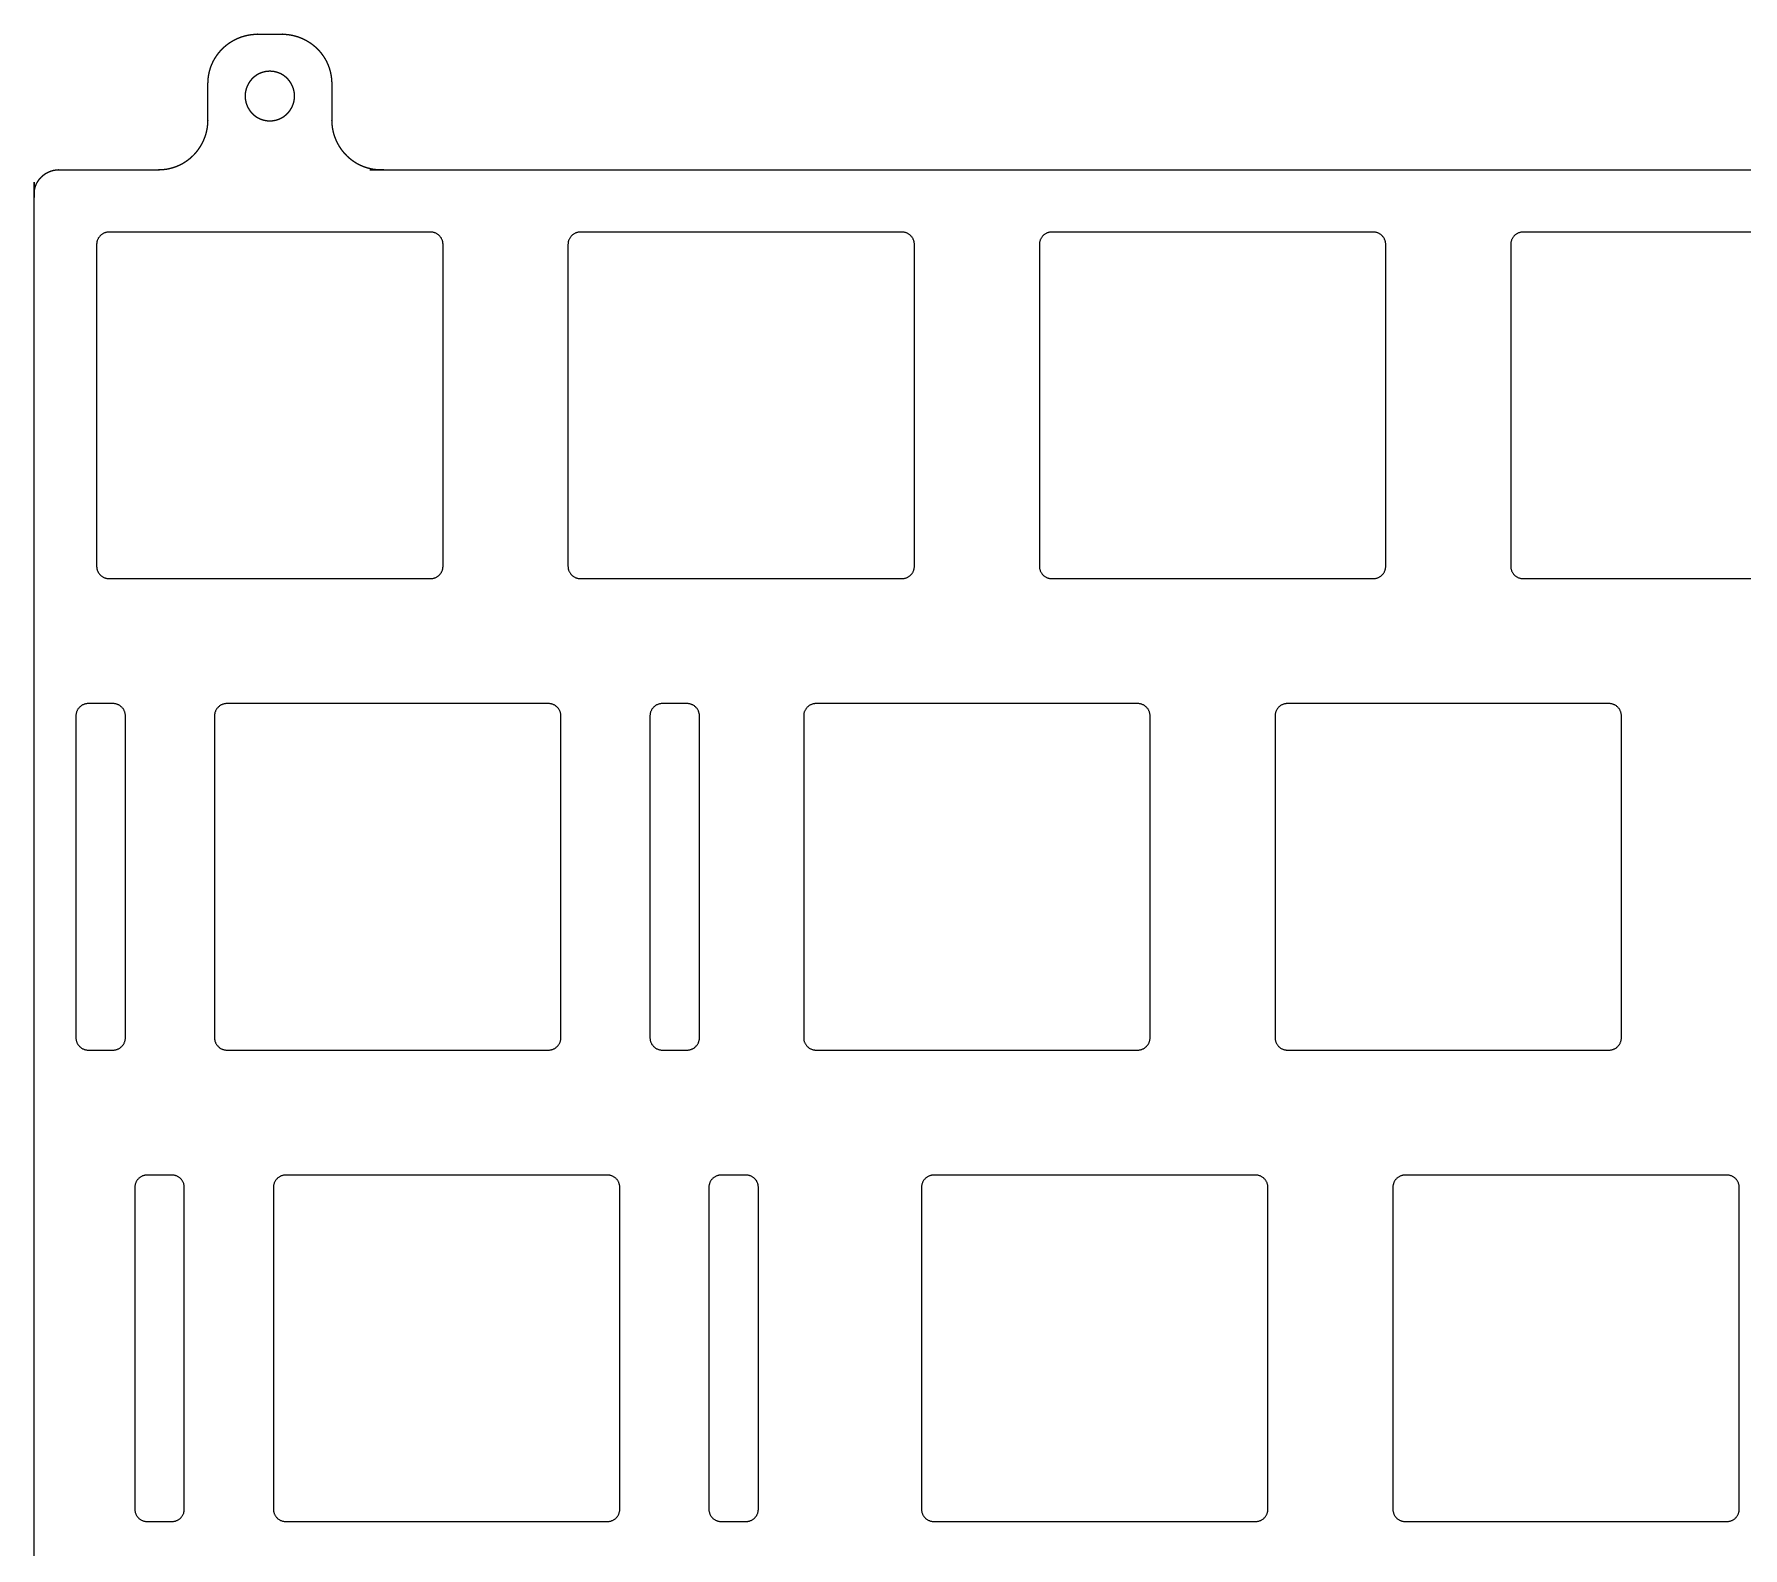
# Model space of a CAD drawing. Header units: millimetres. Extents: x -158 to 147, y 326 to 433.
# Drawn here: x -157.7 to -88.6, y 371.4 to 432.6 of the extents above; entities that cross this region are included whole.
import ezdxf

# ---------------------------------------------------------------- set-up
doc = ezdxf.new("R2010")
doc.units = ezdxf.units.MM
doc.layers.add('Default', color=178, linetype='Continuous', true_color=0x000000)

msp = doc.modelspace()

# ---------------------------------------------------------------- linework, layer by layer
at = {"layer": 'Default'}
for points in [[(-149.747, 432.266, -22.344), (-149.718, 432.284, -22.344), (-149.689, 432.302, -22.344)], [(-149.689, 432.302, -22.344), (-149.66, 432.319, -22.344), (-149.63, 432.337, -22.344)], [(-149.63, 432.337, -22.344), (-149.6, 432.353, -22.344), (-149.57, 432.369, -22.344)], [(-149.57, 432.369, -22.344), (-149.54, 432.384, -22.344), (-149.509, 432.4, -22.344)], [(-149.509, 432.4, -22.344), (-149.478, 432.414, -22.344), (-149.447, 432.428, -22.344)], [(-149.447, 432.428, -22.344), (-149.415, 432.441, -22.344), (-149.384, 432.454, -22.344)], [(-149.384, 432.454, -22.344), (-149.352, 432.466, -22.344), (-149.32, 432.478, -22.344)], [(-149.32, 432.478, -22.344), (-149.287, 432.489, -22.344), (-149.255, 432.5, -22.344)], [(-149.255, 432.5, -22.344), (-149.222, 432.509, -22.344), (-149.19, 432.519, -22.344)], [(-149.19, 432.519, -22.344), (-149.157, 432.528, -22.344), (-149.124, 432.537, -22.344)], [(-149.124, 432.537, -22.344), (-149.09, 432.544, -22.344), (-149.057, 432.552, -22.344)], [(-149.057, 432.552, -22.344), (-149.023, 432.558, -22.344), (-148.99, 432.564, -22.344)], [(-148.99, 432.564, -22.344), (-148.956, 432.57, -22.344), (-148.922, 432.575, -22.344)], [(-148.922, 432.575, -22.344), (-148.888, 432.579, -22.344), (-148.855, 432.583, -22.344)], [(-148.855, 432.583, -22.344), (-148.821, 432.586, -22.344), (-148.787, 432.589, -22.344)], [(-148.787, 432.589, -22.344), (-148.752, 432.59, -22.344), (-148.718, 432.592, -22.344)], [(-147.582, 432.592, -22.344), (-147.548, 432.59, -22.344), (-147.514, 432.589, -22.344)], [(-147.514, 432.589, -22.344), (-147.48, 432.586, -22.344), (-147.446, 432.583, -22.344)], [(-147.446, 432.583, -22.344), (-147.412, 432.579, -22.344), (-147.378, 432.575, -22.344)], [(-147.378, 432.575, -22.344), (-147.344, 432.57, -22.344), (-147.31, 432.564, -22.344)], [(-147.31, 432.564, -22.344), (-147.277, 432.558, -22.344), (-147.243, 432.552, -22.344)], [(-147.243, 432.552, -22.344), (-147.21, 432.544, -22.344), (-147.177, 432.537, -22.344)], [(-147.177, 432.537, -22.344), (-147.143, 432.528, -22.344), (-147.11, 432.519, -22.344)], [(-147.11, 432.519, -22.344), (-147.078, 432.509, -22.344), (-147.045, 432.5, -22.344)], [(-147.045, 432.5, -22.344), (-147.013, 432.489, -22.344), (-146.98, 432.478, -22.344)], [(-146.98, 432.478, -22.344), (-146.948, 432.466, -22.344), (-146.916, 432.454, -22.344)], [(-146.916, 432.454, -22.344), (-146.885, 432.441, -22.344), (-146.853, 432.428, -22.344)], [(-146.853, 432.428, -22.344), (-146.822, 432.414, -22.344), (-146.791, 432.4, -22.344)], [(-146.791, 432.4, -22.344), (-146.76, 432.384, -22.344), (-146.73, 432.369, -22.344)], [(-146.73, 432.369, -22.344), (-146.7, 432.353, -22.344), (-146.67, 432.337, -22.344)], [(-146.67, 432.337, -22.344), (-146.64, 432.319, -22.344), (-146.611, 432.302, -22.344)], [(-146.611, 432.302, -22.344), (-146.582, 432.284, -22.344), (-146.553, 432.266, -22.344)], [(-150.393, 431.574, -22.344), (-150.376, 431.603, -22.344), (-150.359, 431.633, -22.344)], [(-150.359, 431.633, -22.344), (-150.341, 431.661, -22.344), (-150.322, 431.69, -22.344)], [(-150.322, 431.69, -22.344), (-150.303, 431.719, -22.344), (-150.284, 431.747, -22.344)], [(-150.284, 431.747, -22.344), (-150.264, 431.774, -22.344), (-150.244, 431.802, -22.344)], [(-150.244, 431.802, -22.344), (-150.223, 431.829, -22.344), (-150.201, 431.856, -22.344)], [(-150.201, 431.856, -22.344), (-150.179, 431.882, -22.344), (-150.157, 431.908, -22.344)], [(-150.157, 431.908, -22.344), (-150.135, 431.933, -22.344), (-150.112, 431.959, -22.344)], [(-150.112, 431.959, -22.344), (-150.088, 431.983, -22.344), (-150.064, 432.008, -22.344)], [(-150.064, 432.008, -22.344), (-150.04, 432.031, -22.344), (-150.015, 432.055, -22.344)], [(-150.015, 432.055, -22.344), (-149.99, 432.078, -22.344), (-149.964, 432.101, -22.344)], [(-149.964, 432.101, -22.344), (-149.938, 432.123, -22.344), (-149.912, 432.145, -22.344)], [(-149.912, 432.145, -22.344), (-149.885, 432.166, -22.344), (-149.859, 432.187, -22.344)], [(-149.859, 432.187, -22.344), (-149.831, 432.207, -22.344), (-149.803, 432.227, -22.344)], [(-149.803, 432.227, -22.344), (-149.775, 432.247, -22.344), (-149.747, 432.266, -22.344)], [(-146.553, 432.266, -22.344), (-146.525, 432.247, -22.344), (-146.497, 432.227, -22.344)], [(-146.497, 432.227, -22.344), (-146.469, 432.207, -22.344), (-146.442, 432.187, -22.344)], [(-146.442, 432.187, -22.344), (-146.415, 432.166, -22.344), (-146.388, 432.145, -22.344)], [(-146.388, 432.145, -22.344), (-146.362, 432.123, -22.344), (-146.336, 432.101, -22.344)], [(-146.336, 432.101, -22.344), (-146.31, 432.078, -22.344), (-146.285, 432.055, -22.344)], [(-146.285, 432.055, -22.344), (-146.26, 432.031, -22.344), (-146.236, 432.008, -22.344)], [(-146.236, 432.008, -22.344), (-146.212, 431.983, -22.344), (-146.188, 431.959, -22.344)], [(-146.188, 431.959, -22.344), (-146.165, 431.933, -22.344), (-146.143, 431.908, -22.344)], [(-146.143, 431.908, -22.344), (-146.121, 431.882, -22.344), (-146.099, 431.856, -22.344)], [(-146.099, 431.856, -22.344), (-146.078, 431.829, -22.344), (-146.056, 431.802, -22.344)], [(-146.056, 431.802, -22.344), (-146.036, 431.774, -22.344), (-146.016, 431.747, -22.344)], [(-146.016, 431.747, -22.344), (-145.997, 431.719, -22.344), (-145.978, 431.69, -22.344)], [(-145.978, 431.69, -22.344), (-145.959, 431.661, -22.344), (-145.941, 431.633, -22.344)], [(-145.941, 431.633, -22.344), (-145.924, 431.603, -22.344), (-145.907, 431.574, -22.344)], [(-150.631, 430.866, -22.344), (-150.626, 430.899, -22.344), (-150.621, 430.933, -22.344)], [(-150.621, 430.933, -22.344), (-150.615, 430.967, -22.344), (-150.608, 431, -22.344)], [(-150.608, 431, -22.344), (-150.601, 431.034, -22.344), (-150.593, 431.067, -22.344)], [(-150.593, 431.067, -22.344), (-150.585, 431.1, -22.344), (-150.576, 431.133, -22.344)], [(-150.576, 431.133, -22.344), (-150.566, 431.166, -22.344), (-150.556, 431.198, -22.344)], [(-150.556, 431.198, -22.344), (-150.545, 431.231, -22.344), (-150.535, 431.263, -22.344)], [(-150.535, 431.263, -22.344), (-150.523, 431.295, -22.344), (-150.511, 431.327, -22.344)], [(-150.511, 431.327, -22.344), (-150.498, 431.359, -22.344), (-150.484, 431.39, -22.344)], [(-150.484, 431.39, -22.344), (-150.47, 431.421, -22.344), (-150.456, 431.452, -22.344)], [(-150.456, 431.452, -22.344), (-150.441, 431.483, -22.344), (-150.426, 431.514, -22.344)], [(-150.426, 431.514, -22.344), (-150.41, 431.544, -22.344), (-150.393, 431.574, -22.344)], [(-148.714, 430.919, -22.344), (-148.728, 430.909, -22.344), (-148.742, 430.899, -22.344)], [(-148.685, 430.938, -22.344), (-148.699, 430.929, -22.344), (-148.714, 430.919, -22.344)], [(-148.655, 430.957, -22.344), (-148.67, 430.947, -22.344), (-148.685, 430.938, -22.344)], [(-148.625, 430.974, -22.344), (-148.64, 430.965, -22.344), (-148.655, 430.957, -22.344)], [(-148.594, 430.989, -22.344), (-148.609, 430.981, -22.344), (-148.625, 430.974, -22.344)], [(-148.563, 431.004, -22.344), (-148.578, 430.997, -22.344), (-148.594, 430.989, -22.344)], [(-148.531, 431.018, -22.344), (-148.547, 431.011, -22.344), (-148.563, 431.004, -22.344)], [(-148.498, 431.031, -22.344), (-148.515, 431.024, -22.344), (-148.531, 431.018, -22.344)], [(-148.466, 431.042, -22.344), (-148.482, 431.037, -22.344), (-148.498, 431.031, -22.344)], [(-148.433, 431.053, -22.344), (-148.449, 431.047, -22.344), (-148.466, 431.042, -22.344)], [(-148.399, 431.062, -22.344), (-148.416, 431.057, -22.344), (-148.433, 431.053, -22.344)], [(-148.365, 431.07, -22.344), (-148.382, 431.066, -22.344), (-148.399, 431.062, -22.344)], [(-148.331, 431.077, -22.344), (-148.348, 431.073, -22.344), (-148.365, 431.07, -22.344)], [(-148.297, 431.083, -22.344), (-148.314, 431.08, -22.344), (-148.331, 431.077, -22.344)], [(-148.263, 431.087, -22.344), (-148.28, 431.085, -22.344), (-148.297, 431.083, -22.344)], [(-148.228, 431.09, -22.344), (-148.245, 431.089, -22.344), (-148.263, 431.087, -22.344)], [(-148.193, 431.092, -22.344), (-148.211, 431.091, -22.344), (-148.228, 431.09, -22.344)], [(-148.159, 431.093, -22.344), (-148.176, 431.093, -22.344), (-148.193, 431.092, -22.344)], [(-148.124, 431.093, -22.344), (-148.141, 431.093, -22.344), (-148.159, 431.093, -22.344)], [(-148.089, 431.092, -22.344), (-148.107, 431.092, -22.344), (-148.124, 431.093, -22.344)], [(-148.055, 431.089, -22.344), (-148.072, 431.09, -22.344), (-148.089, 431.092, -22.344)], [(-148.02, 431.085, -22.344), (-148.037, 431.087, -22.344), (-148.055, 431.089, -22.344)], [(-147.986, 431.08, -22.344), (-148.003, 431.082, -22.344), (-148.02, 431.085, -22.344)], [(-147.952, 431.074, -22.344), (-147.969, 431.077, -22.344), (-147.986, 431.08, -22.344)], [(-147.918, 431.066, -22.344), (-147.935, 431.07, -22.344), (-147.952, 431.074, -22.344)], [(-147.884, 431.057, -22.344), (-147.901, 431.062, -22.344), (-147.918, 431.066, -22.344)], [(-147.851, 431.048, -22.344), (-147.868, 431.053, -22.344), (-147.884, 431.057, -22.344)], [(-147.818, 431.037, -22.344), (-147.834, 431.042, -22.344), (-147.851, 431.048, -22.344)], [(-147.785, 431.025, -22.344), (-147.802, 431.031, -22.344), (-147.818, 431.037, -22.344)], [(-147.753, 431.011, -22.344), (-147.769, 431.018, -22.344), (-147.785, 431.025, -22.344)], [(-147.722, 430.997, -22.344), (-147.738, 431.004, -22.344), (-147.753, 431.011, -22.344)], [(-147.691, 430.982, -22.344), (-147.706, 430.989, -22.344), (-147.722, 430.997, -22.344)], [(-147.66, 430.965, -22.344), (-147.675, 430.973, -22.344), (-147.691, 430.982, -22.344)], [(-147.63, 430.948, -22.344), (-147.645, 430.956, -22.344), (-147.66, 430.965, -22.344)], [(-147.601, 430.929, -22.344), (-147.615, 430.938, -22.344), (-147.63, 430.948, -22.344)], [(-147.572, 430.909, -22.344), (-147.586, 430.919, -22.344), (-147.601, 430.929, -22.344)], [(-147.544, 430.889, -22.344), (-147.558, 430.899, -22.344), (-147.572, 430.909, -22.344)], [(-145.907, 431.574, -22.344), (-145.89, 431.544, -22.344), (-145.874, 431.514, -22.344)], [(-145.874, 431.514, -22.344), (-145.859, 431.483, -22.344), (-145.844, 431.452, -22.344)], [(-145.844, 431.452, -22.344), (-145.83, 431.421, -22.344), (-145.816, 431.39, -22.344)], [(-145.816, 431.39, -22.344), (-145.803, 431.359, -22.344), (-145.789, 431.327, -22.344)], [(-145.789, 431.327, -22.344), (-145.778, 431.295, -22.344), (-145.766, 431.263, -22.344)], [(-145.766, 431.263, -22.344), (-145.755, 431.231, -22.344), (-145.744, 431.198, -22.344)], [(-145.744, 431.198, -22.344), (-145.734, 431.166, -22.344), (-145.724, 431.133, -22.344)], [(-145.724, 431.133, -22.344), (-145.716, 431.1, -22.344), (-145.707, 431.067, -22.344)], [(-145.707, 431.067, -22.344), (-145.699, 431.034, -22.344), (-145.692, 431, -22.344)], [(-145.692, 431, -22.344), (-145.686, 430.967, -22.344), (-145.679, 430.933, -22.344)], [(-145.679, 430.933, -22.344), (-145.674, 430.899, -22.344), (-145.669, 430.866, -22.344)], [(-150.649, 430.662, -22.344), (-150.647, 430.696, -22.344), (-150.645, 430.73, -22.344)], [(-150.645, 430.73, -22.344), (-150.642, 430.764, -22.344), (-150.64, 430.798, -22.344)], [(-150.64, 430.798, -22.344), (-150.635, 430.832, -22.344), (-150.631, 430.866, -22.344)], [(-149.14, 430.232, -22.344), (-149.143, 430.215, -22.344), (-149.145, 430.197, -22.344)], [(-149.135, 430.266, -22.344), (-149.138, 430.249, -22.344), (-149.14, 430.232, -22.344)], [(-149.128, 430.3, -22.344), (-149.132, 430.283, -22.344), (-149.135, 430.266, -22.344)], [(-149.121, 430.334, -22.344), (-149.125, 430.317, -22.344), (-149.128, 430.3, -22.344)], [(-149.112, 430.368, -22.344), (-149.116, 430.351, -22.344), (-149.121, 430.334, -22.344)], [(-149.102, 430.401, -22.344), (-149.107, 430.384, -22.344), (-149.112, 430.368, -22.344)], [(-149.09, 430.434, -22.344), (-149.096, 430.417, -22.344), (-149.102, 430.401, -22.344)], [(-149.078, 430.466, -22.344), (-149.084, 430.45, -22.344), (-149.09, 430.434, -22.344)], [(-149.065, 430.498, -22.344), (-149.071, 430.482, -22.344), (-149.078, 430.466, -22.344)], [(-149.05, 430.53, -22.344), (-149.057, 430.514, -22.344), (-149.065, 430.498, -22.344)], [(-149.034, 430.56, -22.344), (-149.042, 430.545, -22.344), (-149.05, 430.53, -22.344)], [(-149.018, 430.591, -22.344), (-149.026, 430.576, -22.344), (-149.034, 430.56, -22.344)], [(-149, 430.621, -22.344), (-149.009, 430.606, -22.344), (-149.018, 430.591, -22.344)], [(-148.981, 430.65, -22.344), (-148.99, 430.635, -22.344), (-149, 430.621, -22.344)], [(-148.961, 430.678, -22.344), (-148.971, 430.664, -22.344), (-148.981, 430.65, -22.344)], [(-148.94, 430.706, -22.344), (-148.951, 430.692, -22.344), (-148.961, 430.678, -22.344)], [(-148.919, 430.733, -22.344), (-148.929, 430.72, -22.344), (-148.94, 430.706, -22.344)], [(-148.896, 430.76, -22.344), (-148.907, 430.746, -22.344), (-148.919, 430.733, -22.344)], [(-148.872, 430.785, -22.344), (-148.884, 430.772, -22.344), (-148.896, 430.76, -22.344)], [(-148.848, 430.81, -22.344), (-148.86, 430.797, -22.344), (-148.872, 430.785, -22.344)], [(-148.823, 430.833, -22.344), (-148.835, 430.822, -22.344), (-148.848, 430.81, -22.344)], [(-148.797, 430.856, -22.344), (-148.81, 430.845, -22.344), (-148.823, 430.833, -22.344)], [(-148.77, 430.878, -22.344), (-148.783, 430.867, -22.344), (-148.797, 430.856, -22.344)], [(-148.742, 430.899, -22.344), (-148.756, 430.889, -22.344), (-148.77, 430.878, -22.344)], [(-147.517, 430.867, -22.344), (-147.531, 430.878, -22.344), (-147.544, 430.889, -22.344)], [(-147.49, 430.845, -22.344), (-147.504, 430.856, -22.344), (-147.517, 430.867, -22.344)], [(-147.465, 430.822, -22.344), (-147.478, 430.833, -22.344), (-147.49, 430.845, -22.344)], [(-147.44, 430.797, -22.344), (-147.452, 430.81, -22.344), (-147.465, 430.822, -22.344)], [(-147.416, 430.772, -22.344), (-147.428, 430.785, -22.344), (-147.44, 430.797, -22.344)], [(-147.393, 430.746, -22.344), (-147.404, 430.759, -22.344), (-147.416, 430.772, -22.344)], [(-147.371, 430.72, -22.344), (-147.382, 430.733, -22.344), (-147.393, 430.746, -22.344)], [(-147.349, 430.692, -22.344), (-147.36, 430.706, -22.344), (-147.371, 430.72, -22.344)], [(-147.329, 430.664, -22.344), (-147.339, 430.678, -22.344), (-147.349, 430.692, -22.344)], [(-147.31, 430.635, -22.344), (-147.319, 430.65, -22.344), (-147.329, 430.664, -22.344)], [(-147.291, 430.606, -22.344), (-147.3, 430.621, -22.344), (-147.31, 430.635, -22.344)], [(-147.274, 430.576, -22.344), (-147.283, 430.591, -22.344), (-147.291, 430.606, -22.344)], [(-147.258, 430.545, -22.344), (-147.266, 430.56, -22.344), (-147.274, 430.576, -22.344)], [(-147.243, 430.514, -22.344), (-147.25, 430.529, -22.344), (-147.258, 430.545, -22.344)], [(-147.229, 430.482, -22.344), (-147.236, 430.498, -22.344), (-147.243, 430.514, -22.344)], [(-147.216, 430.45, -22.344), (-147.222, 430.466, -22.344), (-147.229, 430.482, -22.344)], [(-147.204, 430.417, -22.344), (-147.21, 430.434, -22.344), (-147.216, 430.45, -22.344)], [(-147.193, 430.384, -22.344), (-147.199, 430.401, -22.344), (-147.204, 430.417, -22.344)], [(-147.184, 430.351, -22.344), (-147.189, 430.368, -22.344), (-147.193, 430.384, -22.344)], [(-147.175, 430.317, -22.344), (-147.18, 430.334, -22.344), (-147.184, 430.351, -22.344)], [(-147.168, 430.283, -22.344), (-147.172, 430.3, -22.344), (-147.175, 430.317, -22.344)], [(-147.162, 430.249, -22.344), (-147.165, 430.266, -22.344), (-147.168, 430.283, -22.344)], [(-147.157, 430.215, -22.344), (-147.16, 430.232, -22.344), (-147.162, 430.249, -22.344)], [(-145.669, 430.866, -22.344), (-145.665, 430.832, -22.344), (-145.661, 430.798, -22.344)], [(-145.661, 430.798, -22.344), (-145.658, 430.764, -22.344), (-145.655, 430.73, -22.344)], [(-145.655, 430.73, -22.344), (-145.653, 430.696, -22.344), (-145.651, 430.662, -22.344)], [(-149.149, 430.128, -22.344), (-149.15, 430.111, -22.344), (-149.15, 430.093, -22.344)], [(-149.15, 430.093, -22.344), (-149.15, 430.076, -22.344), (-149.149, 430.059, -22.344)], [(-149.148, 430.163, -22.344), (-149.149, 430.145, -22.344), (-149.149, 430.128, -22.344)], [(-149.149, 430.059, -22.344), (-149.149, 430.041, -22.344), (-149.148, 430.024, -22.344)], [(-149.145, 430.197, -22.344), (-149.146, 430.18, -22.344), (-149.148, 430.163, -22.344)], [(-149.148, 430.024, -22.344), (-149.146, 430.007, -22.344), (-149.145, 429.989, -22.344)], [(-149.145, 429.989, -22.344), (-149.143, 429.972, -22.344), (-149.14, 429.955, -22.344)], [(-149.14, 429.955, -22.344), (-149.138, 429.938, -22.344), (-149.135, 429.921, -22.344)], [(-149.135, 429.921, -22.344), (-149.132, 429.904, -22.344), (-149.128, 429.887, -22.344)], [(-149.128, 429.887, -22.344), (-149.125, 429.87, -22.344), (-149.121, 429.853, -22.344)], [(-149.121, 429.853, -22.344), (-149.116, 429.836, -22.344), (-149.112, 429.819, -22.344)], [(-149.112, 429.819, -22.344), (-149.107, 429.803, -22.344), (-149.102, 429.786, -22.344)], [(-149.102, 429.786, -22.344), (-149.096, 429.77, -22.344), (-149.09, 429.753, -22.344)], [(-149.09, 429.753, -22.344), (-149.084, 429.737, -22.344), (-149.078, 429.721, -22.344)], [(-149.078, 429.721, -22.344), (-149.071, 429.705, -22.344), (-149.065, 429.689, -22.344)], [(-149.065, 429.689, -22.344), (-149.057, 429.673, -22.344), (-149.05, 429.657, -22.344)], [(-149.05, 429.657, -22.344), (-149.042, 429.642, -22.344), (-149.034, 429.626, -22.344)], [(-149.034, 429.626, -22.344), (-149.026, 429.611, -22.344), (-149.018, 429.596, -22.344)], [(-149.018, 429.596, -22.344), (-149.009, 429.581, -22.344), (-149, 429.566, -22.344)], [(-149, 429.566, -22.344), (-148.99, 429.552, -22.344), (-148.981, 429.537, -22.344)], [(-148.981, 429.537, -22.344), (-148.971, 429.523, -22.344), (-148.961, 429.508, -22.344)], [(-147.329, 429.523, -22.344), (-147.319, 429.537, -22.344), (-147.31, 429.551, -22.344)], [(-147.31, 429.551, -22.344), (-147.3, 429.566, -22.344), (-147.291, 429.581, -22.344)], [(-147.291, 429.581, -22.344), (-147.283, 429.596, -22.344), (-147.274, 429.611, -22.344)], [(-147.274, 429.611, -22.344), (-147.266, 429.626, -22.344), (-147.258, 429.642, -22.344)], [(-147.258, 429.642, -22.344), (-147.25, 429.657, -22.344), (-147.243, 429.673, -22.344)], [(-147.243, 429.673, -22.344), (-147.236, 429.689, -22.344), (-147.229, 429.705, -22.344)], [(-147.229, 429.705, -22.344), (-147.222, 429.721, -22.344), (-147.216, 429.737, -22.344)], [(-147.216, 429.737, -22.344), (-147.21, 429.753, -22.344), (-147.204, 429.77, -22.344)], [(-147.204, 429.77, -22.344), (-147.199, 429.786, -22.344), (-147.193, 429.803, -22.344)], [(-147.193, 429.803, -22.344), (-147.189, 429.819, -22.344), (-147.184, 429.836, -22.344)], [(-147.184, 429.836, -22.344), (-147.18, 429.853, -22.344), (-147.175, 429.87, -22.344)], [(-147.175, 429.87, -22.344), (-147.172, 429.887, -22.344), (-147.168, 429.904, -22.344)], [(-147.168, 429.904, -22.344), (-147.165, 429.921, -22.344), (-147.162, 429.938, -22.344)], [(-147.162, 429.938, -22.344), (-147.16, 429.955, -22.344), (-147.157, 429.972, -22.344)], [(-147.154, 430.18, -22.344), (-147.156, 430.197, -22.344), (-147.157, 430.215, -22.344)], [(-147.157, 429.972, -22.344), (-147.156, 429.989, -22.344), (-147.154, 430.007, -22.344)], [(-147.151, 430.145, -22.344), (-147.153, 430.163, -22.344), (-147.154, 430.18, -22.344)], [(-147.154, 430.007, -22.344), (-147.153, 430.024, -22.344), (-147.151, 430.041, -22.344)], [(-147.15, 430.111, -22.344), (-147.151, 430.128, -22.344), (-147.151, 430.145, -22.344)], [(-147.151, 430.041, -22.344), (-147.151, 430.059, -22.344), (-147.15, 430.076, -22.344)], [(-147.15, 430.076, -22.344), (-147.15, 430.093, -22.344), (-147.15, 430.111, -22.344)], [(-150.679, 428.779, -22.344), (-150.674, 428.812, -22.344), (-150.669, 428.846, -22.344)], [(-150.669, 428.846, -22.344), (-150.665, 428.88, -22.344), (-150.661, 428.914, -22.344)], [(-150.661, 428.914, -22.344), (-150.658, 428.948, -22.344), (-150.655, 428.982, -22.344)], [(-150.655, 428.982, -22.344), (-150.653, 429.016, -22.344), (-150.651, 429.05, -22.344)], [(-148.961, 429.508, -22.344), (-148.951, 429.495, -22.344), (-148.94, 429.481, -22.344)], [(-148.94, 429.481, -22.344), (-148.929, 429.467, -22.344), (-148.919, 429.454, -22.344)], [(-148.919, 429.454, -22.344), (-148.907, 429.44, -22.344), (-148.896, 429.427, -22.344)], [(-148.896, 429.427, -22.344), (-148.884, 429.415, -22.344), (-148.872, 429.402, -22.344)], [(-148.872, 429.402, -22.344), (-148.86, 429.389, -22.344), (-148.848, 429.377, -22.344)], [(-148.848, 429.377, -22.344), (-148.835, 429.365, -22.344), (-148.823, 429.353, -22.344)], [(-148.823, 429.353, -22.344), (-148.81, 429.342, -22.344), (-148.797, 429.33, -22.344)], [(-148.797, 429.33, -22.344), (-148.783, 429.319, -22.344), (-148.77, 429.308, -22.344)], [(-148.77, 429.308, -22.344), (-148.756, 429.298, -22.344), (-148.742, 429.287, -22.344)], [(-148.742, 429.287, -22.344), (-148.728, 429.277, -22.344), (-148.714, 429.267, -22.344)], [(-148.714, 429.267, -22.344), (-148.699, 429.258, -22.344), (-148.685, 429.248, -22.344)], [(-148.685, 429.248, -22.344), (-148.67, 429.239, -22.344), (-148.655, 429.23, -22.344)], [(-148.655, 429.23, -22.344), (-148.64, 429.222, -22.344), (-148.625, 429.213, -22.344)], [(-148.625, 429.213, -22.344), (-148.609, 429.205, -22.344), (-148.594, 429.197, -22.344)], [(-148.594, 429.197, -22.344), (-148.578, 429.19, -22.344), (-148.563, 429.182, -22.344)], [(-148.563, 429.182, -22.344), (-148.547, 429.176, -22.344), (-148.531, 429.169, -22.344)], [(-148.531, 429.169, -22.344), (-148.515, 429.162, -22.344), (-148.498, 429.156, -22.344)], [(-148.498, 429.156, -22.344), (-148.482, 429.15, -22.344), (-148.466, 429.145, -22.344)], [(-148.466, 429.145, -22.344), (-148.449, 429.139, -22.344), (-148.433, 429.134, -22.344)], [(-148.433, 429.134, -22.344), (-148.416, 429.13, -22.344), (-148.399, 429.125, -22.344)], [(-148.399, 429.125, -22.344), (-148.382, 429.121, -22.344), (-148.365, 429.117, -22.344)], [(-148.365, 429.117, -22.344), (-148.348, 429.113, -22.344), (-148.331, 429.11, -22.344)], [(-148.331, 429.11, -22.344), (-148.314, 429.107, -22.344), (-148.297, 429.104, -22.344)], [(-148.297, 429.104, -22.344), (-148.28, 429.102, -22.344), (-148.263, 429.1, -22.344)], [(-148.263, 429.1, -22.344), (-148.245, 429.098, -22.344), (-148.228, 429.096, -22.344)], [(-148.228, 429.096, -22.344), (-148.211, 429.095, -22.344), (-148.193, 429.094, -22.344)], [(-148.193, 429.094, -22.344), (-148.176, 429.094, -22.344), (-148.159, 429.093, -22.344)], [(-148.159, 429.093, -22.344), (-148.141, 429.094, -22.344), (-148.124, 429.094, -22.344)], [(-148.124, 429.094, -22.344), (-148.107, 429.094, -22.344), (-148.089, 429.095, -22.344)], [(-148.089, 429.095, -22.344), (-148.072, 429.097, -22.344), (-148.055, 429.098, -22.344)], [(-148.055, 429.098, -22.344), (-148.037, 429.1, -22.344), (-148.02, 429.102, -22.344)], [(-148.02, 429.102, -22.344), (-148.003, 429.104, -22.344), (-147.986, 429.107, -22.344)], [(-147.986, 429.107, -22.344), (-147.969, 429.11, -22.344), (-147.952, 429.113, -22.344)], [(-147.952, 429.113, -22.344), (-147.935, 429.117, -22.344), (-147.918, 429.121, -22.344)], [(-147.918, 429.121, -22.344), (-147.901, 429.125, -22.344), (-147.884, 429.129, -22.344)], [(-147.884, 429.129, -22.344), (-147.868, 429.134, -22.344), (-147.851, 429.139, -22.344)], [(-147.851, 429.139, -22.344), (-147.834, 429.145, -22.344), (-147.818, 429.15, -22.344)], [(-147.818, 429.15, -22.344), (-147.802, 429.156, -22.344), (-147.785, 429.162, -22.344)], [(-147.785, 429.162, -22.344), (-147.769, 429.169, -22.344), (-147.753, 429.175, -22.344)], [(-147.753, 429.175, -22.344), (-147.738, 429.183, -22.344), (-147.722, 429.19, -22.344)], [(-147.722, 429.19, -22.344), (-147.706, 429.197, -22.344), (-147.691, 429.205, -22.344)], [(-147.691, 429.205, -22.344), (-147.675, 429.213, -22.344), (-147.66, 429.222, -22.344)], [(-147.66, 429.222, -22.344), (-147.645, 429.23, -22.344), (-147.63, 429.239, -22.344)], [(-147.63, 429.239, -22.344), (-147.615, 429.248, -22.344), (-147.601, 429.258, -22.344)], [(-147.601, 429.258, -22.344), (-147.586, 429.268, -22.344), (-147.572, 429.277, -22.344)], [(-147.572, 429.277, -22.344), (-147.558, 429.288, -22.344), (-147.544, 429.298, -22.344)], [(-147.544, 429.298, -22.344), (-147.531, 429.309, -22.344), (-147.517, 429.319, -22.344)], [(-147.517, 429.319, -22.344), (-147.504, 429.331, -22.344), (-147.49, 429.342, -22.344)], [(-147.49, 429.342, -22.344), (-147.478, 429.353, -22.344), (-147.465, 429.365, -22.344)], [(-147.465, 429.365, -22.344), (-147.452, 429.377, -22.344), (-147.44, 429.389, -22.344)], [(-147.44, 429.389, -22.344), (-147.428, 429.402, -22.344), (-147.416, 429.414, -22.344)], [(-147.416, 429.414, -22.344), (-147.404, 429.427, -22.344), (-147.393, 429.44, -22.344)], [(-147.393, 429.44, -22.344), (-147.382, 429.454, -22.344), (-147.371, 429.467, -22.344)], [(-147.371, 429.467, -22.344), (-147.36, 429.481, -22.344), (-147.349, 429.494, -22.344)], [(-147.349, 429.494, -22.344), (-147.339, 429.509, -22.344), (-147.329, 429.523, -22.344)], [(-145.649, 429.05, -22.344), (-145.647, 429.016, -22.344), (-145.645, 428.982, -22.344)], [(-145.645, 428.982, -22.344), (-145.642, 428.948, -22.344), (-145.64, 428.914, -22.344)], [(-145.64, 428.914, -22.344), (-145.635, 428.88, -22.344), (-145.631, 428.846, -22.344)], [(-145.631, 428.846, -22.344), (-145.626, 428.812, -22.344), (-145.621, 428.779, -22.344)], [(-150.907, 428.138, -22.344), (-150.89, 428.168, -22.344), (-150.874, 428.198, -22.344)], [(-150.874, 428.198, -22.344), (-150.859, 428.229, -22.344), (-150.844, 428.259, -22.344)], [(-150.844, 428.259, -22.344), (-150.83, 428.291, -22.344), (-150.816, 428.322, -22.344)], [(-150.816, 428.322, -22.344), (-150.803, 428.353, -22.344), (-150.789, 428.385, -22.344)], [(-150.789, 428.385, -22.344), (-150.778, 428.417, -22.344), (-150.766, 428.449, -22.344)], [(-150.766, 428.449, -22.344), (-150.755, 428.481, -22.344), (-150.744, 428.513, -22.344)], [(-150.744, 428.513, -22.344), (-150.734, 428.546, -22.344), (-150.724, 428.579, -22.344)], [(-150.724, 428.579, -22.344), (-150.716, 428.612, -22.344), (-150.707, 428.645, -22.344)], [(-150.707, 428.645, -22.344), (-150.699, 428.678, -22.344), (-150.692, 428.711, -22.344)], [(-150.692, 428.711, -22.344), (-150.686, 428.745, -22.344), (-150.679, 428.779, -22.344)], [(-145.621, 428.779, -22.344), (-145.615, 428.745, -22.344), (-145.608, 428.711, -22.344)], [(-145.608, 428.711, -22.344), (-145.601, 428.678, -22.344), (-145.593, 428.645, -22.344)], [(-145.593, 428.645, -22.344), (-145.585, 428.612, -22.344), (-145.576, 428.579, -22.344)], [(-145.576, 428.579, -22.344), (-145.566, 428.546, -22.344), (-145.556, 428.513, -22.344)], [(-145.556, 428.513, -22.344), (-145.545, 428.481, -22.344), (-145.535, 428.449, -22.344)], [(-145.535, 428.449, -22.344), (-145.523, 428.417, -22.344), (-145.511, 428.385, -22.344)], [(-145.511, 428.385, -22.344), (-145.498, 428.353, -22.344), (-145.484, 428.322, -22.344)], [(-145.484, 428.322, -22.344), (-145.47, 428.291, -22.344), (-145.456, 428.259, -22.344)], [(-145.456, 428.259, -22.344), (-145.441, 428.229, -22.344), (-145.426, 428.198, -22.344)], [(-145.426, 428.198, -22.344), (-145.41, 428.168, -22.344), (-145.393, 428.138, -22.344)], [(-151.553, 427.446, -22.344), (-151.525, 427.465, -22.344), (-151.497, 427.484, -22.344)], [(-151.497, 427.484, -22.344), (-151.469, 427.505, -22.344), (-151.442, 427.525, -22.344)], [(-151.442, 427.525, -22.344), (-151.415, 427.546, -22.344), (-151.388, 427.567, -22.344)], [(-151.388, 427.567, -22.344), (-151.362, 427.589, -22.344), (-151.336, 427.611, -22.344)], [(-151.336, 427.611, -22.344), (-151.31, 427.634, -22.344), (-151.285, 427.657, -22.344)], [(-151.285, 427.657, -22.344), (-151.26, 427.68, -22.344), (-151.236, 427.704, -22.344)], [(-151.236, 427.704, -22.344), (-151.212, 427.729, -22.344), (-151.188, 427.753, -22.344)], [(-151.188, 427.753, -22.344), (-151.165, 427.779, -22.344), (-151.143, 427.804, -22.344)], [(-151.143, 427.804, -22.344), (-151.121, 427.83, -22.344), (-151.099, 427.856, -22.344)], [(-151.099, 427.856, -22.344), (-151.078, 427.883, -22.344), (-151.056, 427.91, -22.344)], [(-151.056, 427.91, -22.344), (-151.036, 427.937, -22.344), (-151.016, 427.965, -22.344)], [(-151.016, 427.965, -22.344), (-150.997, 427.993, -22.344), (-150.978, 428.021, -22.344)], [(-150.978, 428.021, -22.344), (-150.959, 428.05, -22.344), (-150.941, 428.079, -22.344)], [(-150.941, 428.079, -22.344), (-150.924, 428.109, -22.344), (-150.907, 428.138, -22.344)], [(-145.393, 428.138, -22.344), (-145.376, 428.109, -22.344), (-145.359, 428.079, -22.344)], [(-145.359, 428.079, -22.344), (-145.341, 428.05, -22.344), (-145.322, 428.021, -22.344)], [(-145.322, 428.021, -22.344), (-145.303, 427.993, -22.344), (-145.284, 427.965, -22.344)], [(-145.284, 427.965, -22.344), (-145.264, 427.937, -22.344), (-145.244, 427.91, -22.344)], [(-145.244, 427.91, -22.344), (-145.223, 427.883, -22.344), (-145.201, 427.856, -22.344)], [(-145.201, 427.856, -22.344), (-145.179, 427.83, -22.344), (-145.157, 427.804, -22.344)], [(-145.157, 427.804, -22.344), (-145.135, 427.779, -22.344), (-145.112, 427.753, -22.344)], [(-145.112, 427.753, -22.344), (-145.088, 427.729, -22.344), (-145.064, 427.704, -22.344)], [(-145.064, 427.704, -22.344), (-145.04, 427.68, -22.344), (-145.015, 427.657, -22.344)], [(-145.015, 427.657, -22.344), (-144.99, 427.634, -22.344), (-144.964, 427.611, -22.344)], [(-144.964, 427.611, -22.344), (-144.938, 427.589, -22.344), (-144.912, 427.567, -22.344)], [(-144.912, 427.567, -22.344), (-144.885, 427.546, -22.344), (-144.859, 427.525, -22.344)], [(-144.859, 427.525, -22.344), (-144.831, 427.505, -22.344), (-144.803, 427.484, -22.344)], [(-144.803, 427.484, -22.344), (-144.775, 427.465, -22.344), (-144.747, 427.446, -22.344)], [(-157.45, 426.749, -22.344), (-157.439, 426.763, -22.344), (-157.428, 426.776, -22.344)], [(-157.428, 426.776, -22.344), (-157.417, 426.788, -22.344), (-157.405, 426.801, -22.344)], [(-157.405, 426.801, -22.344), (-157.393, 426.813, -22.344), (-157.382, 426.826, -22.344)], [(-157.382, 426.826, -22.344), (-157.369, 426.837, -22.344), (-157.357, 426.849, -22.344)], [(-157.357, 426.849, -22.344), (-157.344, 426.861, -22.344), (-157.332, 426.872, -22.344)], [(-157.332, 426.872, -22.344), (-157.319, 426.883, -22.344), (-157.306, 426.894, -22.344)], [(-157.306, 426.894, -22.344), (-157.292, 426.905, -22.344), (-157.279, 426.915, -22.344)], [(-157.279, 426.915, -22.344), (-157.265, 426.925, -22.344), (-157.251, 426.935, -22.344)], [(-157.251, 426.935, -22.344), (-157.237, 426.945, -22.344), (-157.223, 426.955, -22.344)], [(-157.223, 426.955, -22.344), (-157.208, 426.964, -22.344), (-157.194, 426.973, -22.344)], [(-157.194, 426.973, -22.344), (-157.179, 426.981, -22.344), (-157.165, 426.99, -22.344)], [(-157.165, 426.99, -22.344), (-157.15, 426.998, -22.344), (-157.135, 427.006, -22.344)], [(-157.135, 427.006, -22.344), (-157.119, 427.014, -22.344), (-157.104, 427.021, -22.344)], [(-157.104, 427.021, -22.344), (-157.088, 427.029, -22.344), (-157.073, 427.036, -22.344)], [(-157.073, 427.036, -22.344), (-157.057, 427.042, -22.344), (-157.041, 427.049, -22.344)], [(-157.041, 427.049, -22.344), (-157.025, 427.055, -22.344), (-157.009, 427.061, -22.344)], [(-157.009, 427.061, -22.344), (-156.993, 427.066, -22.344), (-156.977, 427.072, -22.344)], [(-156.977, 427.072, -22.344), (-156.961, 427.076, -22.344), (-156.944, 427.081, -22.344)], [(-156.944, 427.081, -22.344), (-156.928, 427.086, -22.344), (-156.911, 427.09, -22.344)], [(-156.911, 427.09, -22.344), (-156.895, 427.094, -22.344), (-156.878, 427.097, -22.344)], [(-156.878, 427.097, -22.344), (-156.861, 427.101, -22.344), (-156.844, 427.104, -22.344)], [(-156.844, 427.104, -22.344), (-156.827, 427.106, -22.344), (-156.811, 427.109, -22.344)], [(-156.811, 427.109, -22.344), (-156.794, 427.111, -22.344), (-156.777, 427.113, -22.344)], [(-156.777, 427.113, -22.344), (-156.76, 427.115, -22.344), (-156.743, 427.116, -22.344)], [(-156.743, 427.116, -22.344), (-156.726, 427.117, -22.344), (-156.709, 427.118, -22.344)], [(-152.582, 427.12, -22.344), (-152.548, 427.121, -22.344), (-152.514, 427.123, -22.344)], [(-152.514, 427.123, -22.344), (-152.48, 427.126, -22.344), (-152.446, 427.129, -22.344)], [(-152.446, 427.129, -22.344), (-152.412, 427.133, -22.344), (-152.378, 427.137, -22.344)], [(-152.378, 427.137, -22.344), (-152.344, 427.142, -22.344), (-152.31, 427.147, -22.344)], [(-152.31, 427.147, -22.344), (-152.277, 427.154, -22.344), (-152.243, 427.16, -22.344)], [(-152.243, 427.16, -22.344), (-152.21, 427.168, -22.344), (-152.177, 427.175, -22.344)], [(-152.177, 427.175, -22.344), (-152.143, 427.184, -22.344), (-152.11, 427.193, -22.344)], [(-152.11, 427.193, -22.344), (-152.078, 427.202, -22.344), (-152.045, 427.212, -22.344)], [(-152.045, 427.212, -22.344), (-152.013, 427.223, -22.344), (-151.98, 427.234, -22.344)], [(-151.98, 427.234, -22.344), (-151.948, 427.246, -22.344), (-151.916, 427.258, -22.344)], [(-151.916, 427.258, -22.344), (-151.885, 427.271, -22.344), (-151.853, 427.284, -22.344)], [(-151.853, 427.284, -22.344), (-151.822, 427.298, -22.344), (-151.791, 427.312, -22.344)], [(-151.791, 427.312, -22.344), (-151.76, 427.327, -22.344), (-151.73, 427.343, -22.344)], [(-151.73, 427.343, -22.344), (-151.7, 427.359, -22.344), (-151.67, 427.375, -22.344)], [(-151.67, 427.375, -22.344), (-151.64, 427.392, -22.344), (-151.611, 427.41, -22.344)], [(-151.611, 427.41, -22.344), (-151.582, 427.428, -22.344), (-151.553, 427.446, -22.344)], [(-144.747, 427.446, -22.344), (-144.718, 427.428, -22.344), (-144.689, 427.41, -22.344)], [(-144.689, 427.41, -22.344), (-144.66, 427.392, -22.344), (-144.63, 427.375, -22.344)], [(-144.63, 427.375, -22.344), (-144.6, 427.359, -22.344), (-144.57, 427.343, -22.344)], [(-144.57, 427.343, -22.344), (-144.54, 427.327, -22.344), (-144.509, 427.312, -22.344)], [(-144.509, 427.312, -22.344), (-144.478, 427.298, -22.344), (-144.447, 427.284, -22.344)], [(-144.447, 427.284, -22.344), (-144.415, 427.271, -22.344), (-144.384, 427.258, -22.344)], [(-144.384, 427.258, -22.344), (-144.352, 427.246, -22.344), (-144.32, 427.234, -22.344)], [(-144.32, 427.234, -22.344), (-144.287, 427.223, -22.344), (-144.255, 427.212, -22.344)], [(-144.255, 427.212, -22.344), (-144.222, 427.202, -22.344), (-144.19, 427.193, -22.344)], [(-144.19, 427.193, -22.344), (-144.157, 427.184, -22.344), (-144.124, 427.175, -22.344)], [(-144.124, 427.175, -22.344), (-144.09, 427.168, -22.344), (-144.057, 427.16, -22.344)], [(-144.057, 427.16, -22.344), (-144.023, 427.154, -22.344), (-143.99, 427.147, -22.344)], [(-143.99, 427.147, -22.344), (-143.956, 427.142, -22.344), (-143.922, 427.137, -22.344)], [(-143.922, 427.137, -22.344), (-143.888, 427.133, -22.344), (-143.855, 427.129, -22.344)], [(-143.855, 427.129, -22.344), (-143.821, 427.126, -22.344), (-143.787, 427.123, -22.344)], [(-143.787, 427.123, -22.344), (-143.752, 427.121, -22.344), (-143.718, 427.12, -22.344)], [(-157.674, 426.153, -22.344), (-157.673, 426.17, -22.344), (-157.672, 426.187, -22.344)], [(-157.672, 426.187, -22.344), (-157.671, 426.204, -22.344), (-157.669, 426.221, -22.344)], [(-157.669, 426.221, -22.344), (-157.667, 426.238, -22.344), (-157.665, 426.255, -22.344)], [(-157.665, 426.255, -22.344), (-157.663, 426.271, -22.344), (-157.66, 426.288, -22.344)], [(-157.66, 426.288, -22.344), (-157.657, 426.305, -22.344), (-157.654, 426.322, -22.344)], [(-157.654, 426.322, -22.344), (-157.65, 426.339, -22.344), (-157.646, 426.355, -22.344)], [(-157.646, 426.355, -22.344), (-157.642, 426.372, -22.344), (-157.637, 426.388, -22.344)], [(-157.637, 426.388, -22.344), (-157.632, 426.405, -22.344), (-157.628, 426.421, -22.344)], [(-157.628, 426.421, -22.344), (-157.622, 426.437, -22.344), (-157.617, 426.453, -22.344)], [(-157.617, 426.453, -22.344), (-157.611, 426.469, -22.344), (-157.605, 426.485, -22.344)], [(-157.605, 426.485, -22.344), (-157.598, 426.501, -22.344), (-157.592, 426.517, -22.344)], [(-157.592, 426.517, -22.344), (-157.585, 426.532, -22.344), (-157.578, 426.548, -22.344)], [(-157.578, 426.548, -22.344), (-157.57, 426.563, -22.344), (-157.562, 426.578, -22.344)], [(-157.562, 426.578, -22.344), (-157.554, 426.593, -22.344), (-157.546, 426.609, -22.344)], [(-157.546, 426.609, -22.344), (-157.537, 426.623, -22.344), (-157.529, 426.638, -22.344)], [(-157.529, 426.638, -22.344), (-157.52, 426.652, -22.344), (-157.511, 426.667, -22.344)], [(-157.511, 426.667, -22.344), (-157.501, 426.681, -22.344), (-157.491, 426.695, -22.344)], [(-157.491, 426.695, -22.344), (-157.481, 426.709, -22.344), (-157.471, 426.723, -22.344)], [(-157.471, 426.723, -22.344), (-157.461, 426.736, -22.344), (-157.45, 426.749, -22.344)], [(-155.15, 424.096, -22.344), (-155.15, 417.596, -22.344), (-155.15, 411.096, -22.344)], [(-141.65, 424.596, -22.344), (-148.15, 424.596, -22.344), (-154.65, 424.596, -22.344)], [(-141.15, 411.096, -22.344), (-141.15, 417.596, -22.344), (-141.15, 424.096, -22.344)], [(-136.1, 424.096, -22.344), (-136.1, 417.596, -22.344), (-136.1, 411.096, -22.344)], [(-122.6, 424.596, -22.344), (-129.1, 424.596, -22.344), (-135.6, 424.596, -22.344)], [(-122.1, 411.096, -22.344), (-122.1, 417.596, -22.344), (-122.1, 424.096, -22.344)], [(-117.05, 424.096, -22.344), (-117.05, 417.596, -22.344), (-117.05, 411.096, -22.344)], [(-103.55, 424.596, -22.344), (-110.05, 424.596, -22.344), (-116.55, 424.596, -22.344)], [(-103.05, 411.096, -22.344), (-103.05, 417.596, -22.344), (-103.05, 424.096, -22.344)], [(-98, 424.096, -22.344), (-98, 417.596, -22.344), (-98, 411.096, -22.344)], [(-84.5, 424.596, -22.344), (-91, 424.596, -22.344), (-97.5, 424.596, -22.344)], [(-154.65, 410.596, -22.344), (-148.15, 410.596, -22.344), (-141.65, 410.596, -22.344)], [(-135.6, 410.596, -22.344), (-129.1, 410.596, -22.344), (-122.6, 410.596, -22.344)], [(-116.55, 410.596, -22.344), (-110.05, 410.596, -22.344), (-103.55, 410.596, -22.344)], [(-97.5, 410.596, -22.344), (-91, 410.596, -22.344), (-84.5, 410.596, -22.344)], [(-154.487, 405.546, -22.344), (-154.987, 405.546, -22.344), (-155.487, 405.546, -22.344)], [(-136.887, 405.546, -22.344), (-143.387, 405.546, -22.344), (-149.887, 405.546, -22.344)], [(-131.287, 405.546, -22.344), (-131.787, 405.546, -22.344), (-132.287, 405.546, -22.344)], [(-113.075, 405.546, -22.344), (-119.575, 405.546, -22.344), (-126.075, 405.546, -22.344)], [(-94.025, 405.546, -22.344), (-100.525, 405.546, -22.344), (-107.025, 405.546, -22.344)], [(-155.987, 405.046, -22.344), (-155.987, 398.546, -22.344), (-155.987, 392.046, -22.344)], [(-153.987, 392.046, -22.344), (-153.987, 398.546, -22.344), (-153.987, 405.046, -22.344)], [(-150.387, 405.046, -22.344), (-150.387, 398.546, -22.344), (-150.387, 392.046, -22.344)], [(-136.387, 392.046, -22.344), (-136.387, 398.546, -22.344), (-136.387, 405.046, -22.344)], [(-132.787, 405.046, -22.344), (-132.787, 398.546, -22.344), (-132.787, 392.046, -22.344)], [(-130.787, 392.046, -22.344), (-130.787, 398.546, -22.344), (-130.787, 405.046, -22.344)], [(-126.575, 405.046, -22.344), (-126.575, 398.546, -22.344), (-126.575, 392.046, -22.344)], [(-112.575, 392.046, -22.344), (-112.575, 398.546, -22.344), (-112.575, 405.046, -22.344)], [(-107.525, 405.046, -22.344), (-107.525, 398.546, -22.344), (-107.525, 392.046, -22.344)], [(-93.525, 392.046, -22.344), (-93.525, 398.546, -22.344), (-93.525, 405.046, -22.344)], [(-155.487, 391.546, -22.344), (-154.987, 391.546, -22.344), (-154.487, 391.546, -22.344)], [(-149.887, 391.546, -22.344), (-143.387, 391.546, -22.344), (-136.887, 391.546, -22.344)], [(-132.287, 391.546, -22.344), (-131.787, 391.546, -22.344), (-131.287, 391.546, -22.344)], [(-126.075, 391.546, -22.344), (-119.575, 391.546, -22.344), (-113.075, 391.546, -22.344)], [(-107.025, 391.546, -22.344), (-100.525, 391.546, -22.344), (-94.025, 391.546, -22.344)], [(-152.106, 386.496, -22.344), (-152.606, 386.496, -22.344), (-153.106, 386.496, -22.344)], [(-134.506, 386.496, -22.344), (-141.006, 386.496, -22.344), (-147.506, 386.496, -22.344)], [(-128.906, 386.496, -22.344), (-129.406, 386.496, -22.344), (-129.906, 386.496, -22.344)], [(-108.312, 386.496, -22.344), (-114.812, 386.496, -22.344), (-121.312, 386.496, -22.344)], [(-89.262, 386.496, -22.344), (-95.762, 386.496, -22.344), (-102.262, 386.496, -22.344)], [(-153.606, 385.996, -22.344), (-153.606, 379.496, -22.344), (-153.606, 372.996, -22.344)], [(-151.606, 372.996, -22.344), (-151.606, 379.496, -22.344), (-151.606, 385.996, -22.344)], [(-148.006, 385.996, -22.344), (-148.006, 379.496, -22.344), (-148.006, 372.996, -22.344)], [(-134.006, 372.996, -22.344), (-134.006, 379.496, -22.344), (-134.006, 385.996, -22.344)], [(-130.406, 385.996, -22.344), (-130.406, 379.496, -22.344), (-130.406, 372.996, -22.344)], [(-128.406, 372.996, -22.344), (-128.406, 379.496, -22.344), (-128.406, 385.996, -22.344)], [(-121.812, 385.996, -22.344), (-121.812, 379.496, -22.344), (-121.812, 372.996, -22.344)], [(-107.812, 372.996, -22.344), (-107.812, 379.496, -22.344), (-107.812, 385.996, -22.344)], [(-102.762, 385.996, -22.344), (-102.762, 379.496, -22.344), (-102.762, 372.996, -22.344)], [(-88.762, 372.996, -22.344), (-88.762, 379.496, -22.344), (-88.762, 385.996, -22.344)], [(-153.106, 372.496, -22.344), (-152.606, 372.496, -22.344), (-152.106, 372.496, -22.344)], [(-147.506, 372.496, -22.344), (-141.006, 372.496, -22.344), (-134.506, 372.496, -22.344)], [(-129.906, 372.496, -22.344), (-129.406, 372.496, -22.344), (-128.906, 372.496, -22.344)], [(-121.312, 372.496, -22.344), (-114.812, 372.496, -22.344), (-108.312, 372.496, -22.344)], [(-102.262, 372.496, -22.344), (-95.762, 372.496, -22.344), (-89.262, 372.496, -22.344)]]:
    msp.add_open_spline(points, degree=2, dxfattribs=at)
at = {"layer": 'Default', "extrusion": (0, -1.52687e-08, 1)}
msp.add_open_spline([(-148.718, 432.592, -22.344), (-148.684, 432.593, -22.344), (-148.65, 432.593, -22.344), (-148.15, 432.593, -22.344), (-147.65, 432.593, -22.344), (-147.616, 432.593, -22.344), (-147.582, 432.592, -22.344)], degree=2, knots=[-565, -565, -565, -564.819744, -564.819744, -562.180256, -562.180256, -562, -562, -562], dxfattribs=at)
at = {"layer": 'Default', "extrusion": (-5.52142e-11, -1.5271e-08, 1)}
msp.add_open_spline([(-150.651, 429.05, -22.344), (-150.651, 429.084, -22.344), (-150.65, 429.118, -22.344), (-150.65, 429.856, -22.344), (-150.65, 430.593, -22.344), (-150.649, 430.628, -22.344), (-150.649, 430.662, -22.344)], degree=2, knots=[-612, -612, -612, -611.872873, -611.872873, -609.127127, -609.127127, -609, -609, -609], dxfattribs=at)
at = {"layer": 'Default', "extrusion": (5.52142e-11, -1.5271e-08, 1)}
msp.add_open_spline([(-145.651, 430.662, -22.344), (-145.651, 430.628, -22.344), (-145.65, 430.593, -22.344), (-145.65, 429.856, -22.344), (-145.65, 429.118, -22.344), (-145.649, 429.084, -22.344), (-145.649, 429.05, -22.344)], degree=2, knots=[-518, -518, -518, -517.872873, -517.872873, -515.127127, -515.127127, -515, -515, -515], dxfattribs=at)
at = {"layer": 'Default', "extrusion": (-1.18559e-10, -1.5271e-08, 1)}
msp.add_open_spline([(-157.674, 332.836, -22.344), (-157.674, 332.853, -22.344), (-157.674, 332.871, -22.344), (-157.674, 379.494, -22.344), (-157.674, 426.118, -22.344), (-157.674, 426.135, -22.344), (-157.674, 426.153, -22.344)], degree=2, knots=[-706, -706, -706, -705.998902, -705.998902, -703.001098, -703.001098, -703, -703, -703], dxfattribs=at)
at = {"layer": 'Default', "extrusion": (-1.72144e-14, 1.52697e-08, -1)}
msp.add_open_spline([(-156.709, 427.118, -22.344), (-156.692, 427.118, -22.344), (-156.674, 427.118, -22.344), (-154.662, 427.118, -22.344), (-152.65, 427.118, -22.344), (-152.616, 427.119, -22.344), (-152.582, 427.12, -22.344)], degree=2, knots=[-659, -659, -659, -658.975178, -658.975178, -656.049645, -656.049645, -656, -656, -656], dxfattribs=at)
at = {"layer": 'Default', "extrusion": (0, 1.52687e-08, -1)}
msp.add_open_spline([(-143.718, 427.12, -22.344), (-143.684, 427.119, -22.344), (-143.65, 427.118, -22.344), (-100.525, 427.118, -22.344), (-57.4, 427.118, -22.344), (-57.366, 427.119, -22.344), (-57.332, 427.12, -22.344)], degree=2, knots=[-471, -471, -471, -470.997628, -470.997628, -468.002372, -468.002372, -468, -468, -468], dxfattribs=at)
at = {"layer": 'Default'}
for points, weights in [([(-154.65, 424.596, -22.344), (-155.15, 424.596, -22.344), (-155.15, 424.096, -22.344)], [1, 0.707106781187, 1]), ([(-141.15, 424.096, -22.344), (-141.15, 424.596, -22.344), (-141.65, 424.596, -22.344)], [1, 0.707106781187, 1]), ([(-135.6, 424.596, -22.344), (-136.1, 424.596, -22.344), (-136.1, 424.096, -22.344)], [1, 0.707106781186, 1]), ([(-122.1, 424.096, -22.344), (-122.1, 424.596, -22.344), (-122.6, 424.596, -22.344)], [1, 0.707106781186, 1]), ([(-116.55, 424.596, -22.344), (-117.05, 424.596, -22.344), (-117.05, 424.096, -22.344)], [1, 0.707106781187, 1]), ([(-103.05, 424.096, -22.344), (-103.05, 424.596, -22.344), (-103.55, 424.596, -22.344)], [1, 0.707106781187, 1]), ([(-97.5, 424.596, -22.344), (-98, 424.596, -22.344), (-98, 424.096, -22.344)], [1, 0.707106781187, 1]), ([(-155.15, 411.096, -22.344), (-155.15, 410.596, -22.344), (-154.65, 410.596, -22.344)], [1, 0.707106781187, 1]), ([(-141.65, 410.596, -22.344), (-141.15, 410.596, -22.344), (-141.15, 411.096, -22.344)], [1, 0.707106781187, 1]), ([(-136.1, 411.096, -22.344), (-136.1, 410.596, -22.344), (-135.6, 410.596, -22.344)], [1, 0.707106781187, 1]), ([(-122.6, 410.596, -22.344), (-122.1, 410.596, -22.344), (-122.1, 411.096, -22.344)], [1, 0.707106781187, 1]), ([(-117.05, 411.096, -22.344), (-117.05, 410.596, -22.344), (-116.55, 410.596, -22.344)], [1, 0.707106781186, 1]), ([(-103.55, 410.596, -22.344), (-103.05, 410.596, -22.344), (-103.05, 411.096, -22.344)], [1, 0.707106781187, 1]), ([(-98, 411.096, -22.344), (-98, 410.596, -22.344), (-97.5, 410.596, -22.344)], [1, 0.707106781187, 1]), ([(-155.487, 405.546, -22.344), (-155.987, 405.546, -22.344), (-155.987, 405.046, -22.344)], [1, 0.707106781187, 1]), ([(-153.987, 405.046, -22.344), (-153.987, 405.546, -22.344), (-154.487, 405.546, -22.344)], [1, 0.707106781186, 1]), ([(-149.887, 405.546, -22.344), (-150.387, 405.546, -22.344), (-150.387, 405.046, -22.344)], [1, 0.707106781187, 1]), ([(-136.387, 405.046, -22.344), (-136.387, 405.546, -22.344), (-136.887, 405.546, -22.344)], [1, 0.707106781187, 1]), ([(-132.287, 405.546, -22.344), (-132.787, 405.546, -22.344), (-132.787, 405.046, -22.344)], [1, 0.707106781187, 1]), ([(-130.787, 405.046, -22.344), (-130.787, 405.546, -22.344), (-131.287, 405.546, -22.344)], [1, 0.707106781186, 1]), ([(-126.075, 405.546, -22.344), (-126.575, 405.546, -22.344), (-126.575, 405.046, -22.344)], [1, 0.707106781186, 1]), ([(-112.575, 405.046, -22.344), (-112.575, 405.546, -22.344), (-113.075, 405.546, -22.344)], [1, 0.707106781187, 1]), ([(-107.025, 405.546, -22.344), (-107.525, 405.546, -22.344), (-107.525, 405.046, -22.344)], [1, 0.707106781187, 1]), ([(-93.525, 405.046, -22.344), (-93.525, 405.546, -22.344), (-94.025, 405.546, -22.344)], [1, 0.707106781187, 1]), ([(-155.987, 392.046, -22.344), (-155.987, 391.546, -22.344), (-155.487, 391.546, -22.344)], [1, 0.707106781187, 1]), ([(-154.487, 391.546, -22.344), (-153.987, 391.546, -22.344), (-153.987, 392.046, -22.344)], [1, 0.707106781187, 1]), ([(-150.387, 392.046, -22.344), (-150.387, 391.546, -22.344), (-149.887, 391.546, -22.344)], [1, 0.707106781187, 1]), ([(-136.887, 391.546, -22.344), (-136.387, 391.546, -22.344), (-136.387, 392.046, -22.344)], [1, 0.707106781187, 1]), ([(-132.787, 392.046, -22.344), (-132.787, 391.546, -22.344), (-132.287, 391.546, -22.344)], [1, 0.707106781187, 1]), ([(-131.287, 391.546, -22.344), (-130.787, 391.546, -22.344), (-130.787, 392.046, -22.344)], [1, 0.707106781187, 1]), ([(-126.575, 392.046, -22.344), (-126.575, 391.546, -22.344), (-126.075, 391.546, -22.344)], [1, 0.707106781187, 1]), ([(-113.075, 391.546, -22.344), (-112.575, 391.546, -22.344), (-112.575, 392.046, -22.344)], [1, 0.707106781187, 1]), ([(-107.525, 392.046, -22.344), (-107.525, 391.546, -22.344), (-107.025, 391.546, -22.344)], [1, 0.707106781187, 1]), ([(-94.025, 391.546, -22.344), (-93.525, 391.546, -22.344), (-93.525, 392.046, -22.344)], [1, 0.707106781187, 1]), ([(-153.106, 386.496, -22.344), (-153.606, 386.496, -22.344), (-153.606, 385.996, -22.344)], [1, 0.707106781187, 1]), ([(-151.606, 385.996, -22.344), (-151.606, 386.496, -22.344), (-152.106, 386.496, -22.344)], [1, 0.707106781186, 1]), ([(-147.506, 386.496, -22.344), (-148.006, 386.496, -22.344), (-148.006, 385.996, -22.344)], [1, 0.707106781187, 1]), ([(-134.006, 385.996, -22.344), (-134.006, 386.496, -22.344), (-134.506, 386.496, -22.344)], [1, 0.707106781187, 1]), ([(-129.906, 386.496, -22.344), (-130.406, 386.496, -22.344), (-130.406, 385.996, -22.344)], [1, 0.707106781187, 1]), ([(-128.406, 385.996, -22.344), (-128.406, 386.496, -22.344), (-128.906, 386.496, -22.344)], [1, 0.707106781186, 1]), ([(-121.312, 386.496, -22.344), (-121.812, 386.496, -22.344), (-121.812, 385.996, -22.344)], [1, 0.707106781186, 1]), ([(-107.812, 385.996, -22.344), (-107.812, 386.496, -22.344), (-108.312, 386.496, -22.344)], [1, 0.707106781187, 1]), ([(-102.262, 386.496, -22.344), (-102.762, 386.496, -22.344), (-102.762, 385.996, -22.344)], [1, 0.707106781187, 1]), ([(-88.762, 385.996, -22.344), (-88.762, 386.496, -22.344), (-89.262, 386.496, -22.344)], [1, 0.707106781187, 1]), ([(-153.606, 372.996, -22.344), (-153.606, 372.496, -22.344), (-153.106, 372.496, -22.344)], [1, 0.707106781187, 1]), ([(-152.106, 372.496, -22.344), (-151.606, 372.496, -22.344), (-151.606, 372.996, -22.344)], [1, 0.707106781186, 1]), ([(-148.006, 372.996, -22.344), (-148.006, 372.496, -22.344), (-147.506, 372.496, -22.344)], [1, 0.707106781187, 1]), ([(-134.506, 372.496, -22.344), (-134.006, 372.496, -22.344), (-134.006, 372.996, -22.344)], [1, 0.707106781186, 1]), ([(-130.406, 372.996, -22.344), (-130.406, 372.496, -22.344), (-129.906, 372.496, -22.344)], [1, 0.707106781187, 1]), ([(-128.906, 372.496, -22.344), (-128.406, 372.496, -22.344), (-128.406, 372.996, -22.344)], [1, 0.707106781186, 1]), ([(-121.812, 372.996, -22.344), (-121.812, 372.496, -22.344), (-121.312, 372.496, -22.344)], [1, 0.707106781187, 1]), ([(-108.312, 372.496, -22.344), (-107.812, 372.496, -22.344), (-107.812, 372.996, -22.344)], [1, 0.707106781186, 1]), ([(-102.762, 372.996, -22.344), (-102.762, 372.496, -22.344), (-102.262, 372.496, -22.344)], [1, 0.707106781187, 1]), ([(-89.262, 372.496, -22.344), (-88.762, 372.496, -22.344), (-88.762, 372.996, -22.344)], [1, 0.707106781186, 1])]:
    msp.add_rational_spline(points, weights, degree=2, dxfattribs=at)

doc.saveas('drawing.dxf')
